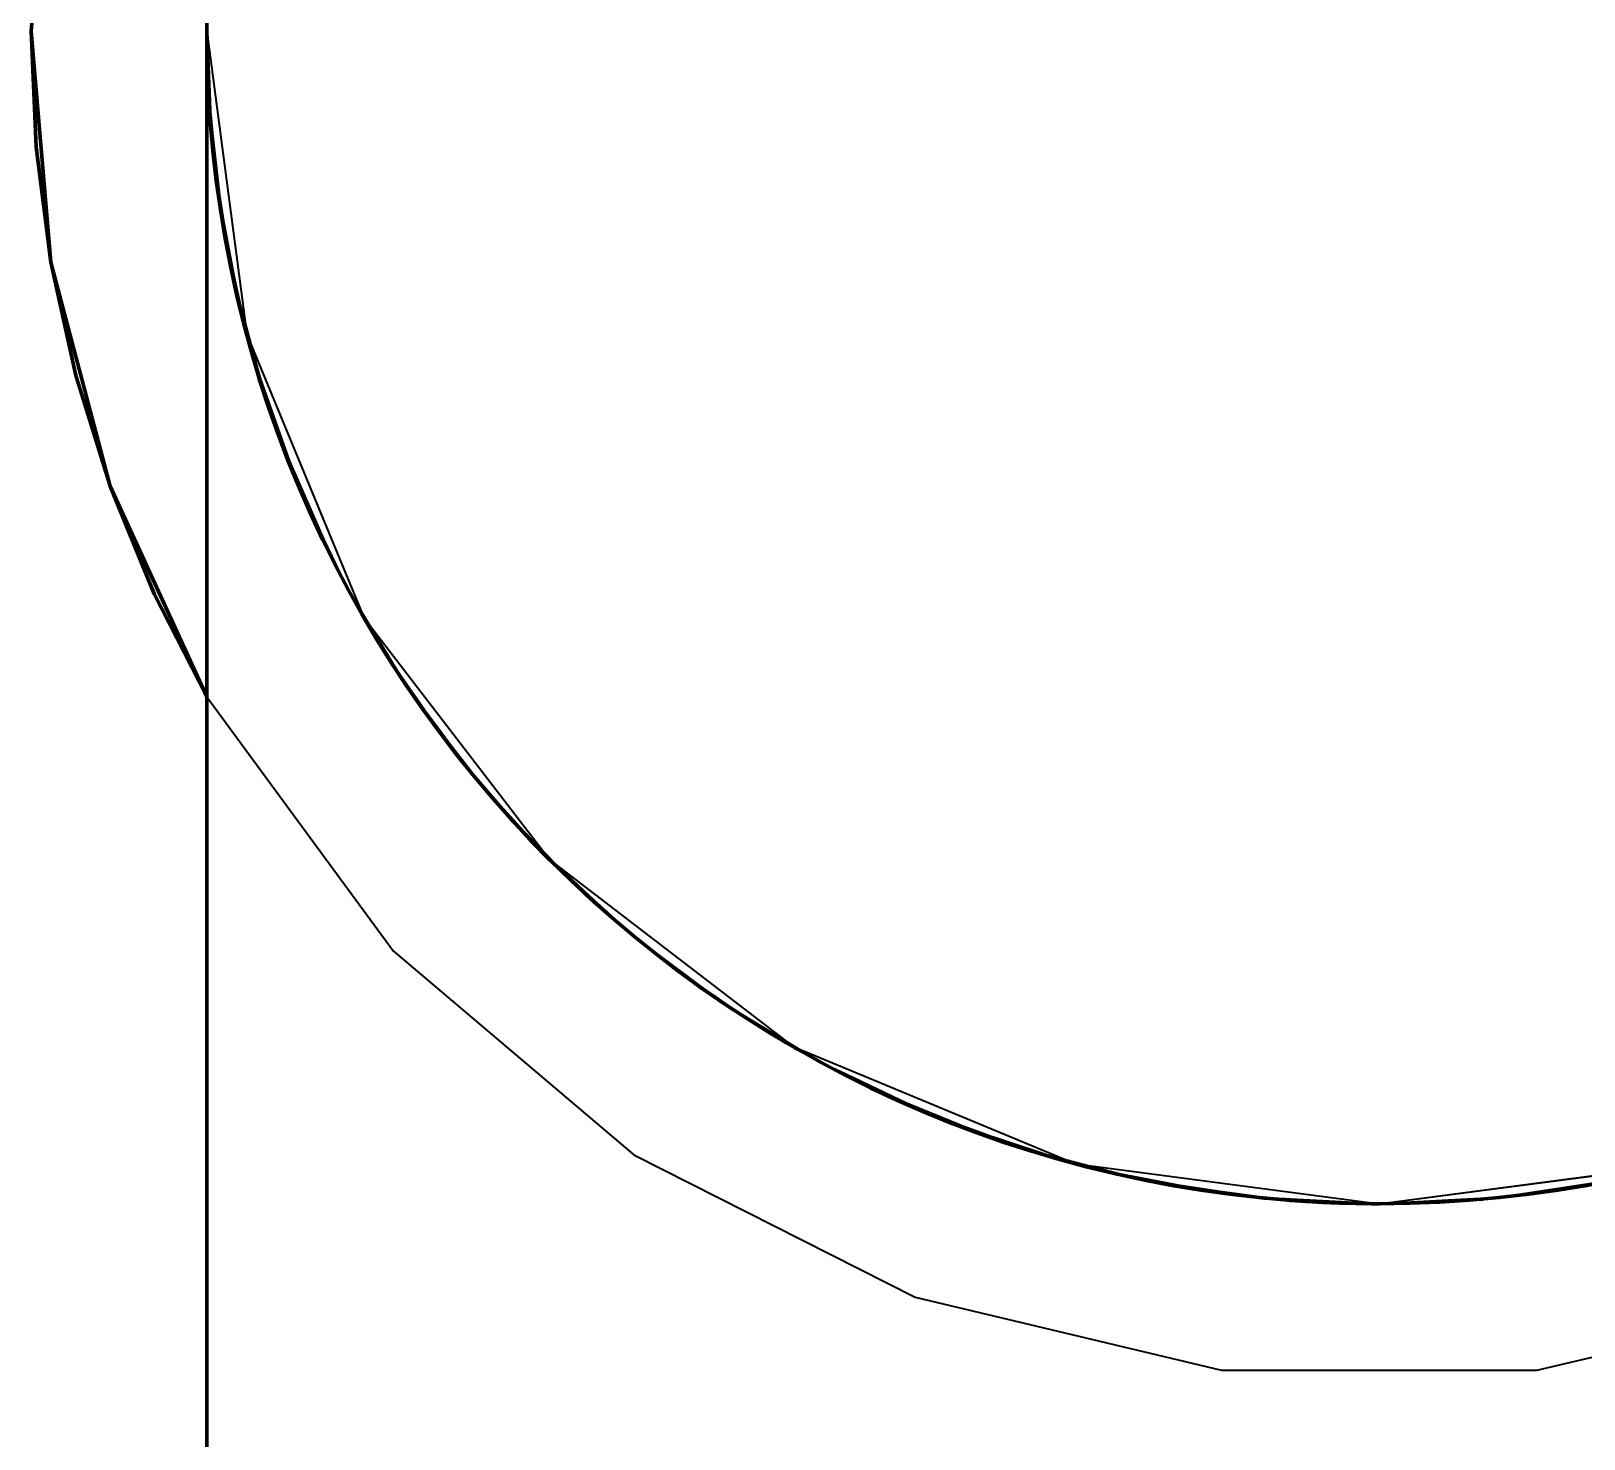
# Model space of a CAD drawing. Header units: millimetres. Extents: x 0 to 2382, y 0 to 420.
# Drawn here: x 124.47 to 124.7349, y 109.7599 to 110 of the extents above; entities that cross this region are included whole.
import ezdxf

# ---------------------------------------------------------------- set-up
doc = ezdxf.new("R2010")
doc.units = ezdxf.units.MM
doc.linetypes.add('IRAM-E-TRAZOS', pattern=[5, 4, -1])
doc.layers.add('01-VISIBLE', color=7, linetype='CONTINUOUS', lineweight=70)
doc.layers.add('02-OCULTA', color=4, linetype='IRAM-E-TRAZOS', lineweight=35)

msp = doc.modelspace()

# ---------------------------------------------------------------- linework, layer by layer
at = {"layer": '01-VISIBLE'}
for points in [[(124.5, 110.48), (124.5, 110.42947), (124.5, 110.37895), (124.5, 110.32842), (124.5, 110.27789), (124.5, 110.22737), (124.5, 110.17684), (124.5, 110.12632), (124.5, 110.07579), (124.5, 110.02526), (124.5, 109.97474), (124.5, 109.92421), (124.5, 109.87368), (124.5, 109.82316), (124.5, 109.77263), (124.5, 109.72211), (124.5, 109.67158), (124.5, 109.62105), (124.5, 109.57053), (124.5, 109.52)], [(124.5, 110.11358), (124.4835, 110.07764), (124.4734, 110.0394), (124.47, 110), (124.4734, 109.9606), (124.4835, 109.92236), (124.5, 109.88642)], [(124.47, 110), (124.47085, 109.98023), (124.4734, 109.9606), (124.47763, 109.94126), (124.4835, 109.92236), (124.49098, 109.90404), (124.5, 109.88642)], [(124.52, 109.91282), (124.51396, 109.92658), (124.50897, 109.94076), (124.50506, 109.95528), (124.50226, 109.97004), (124.50056, 109.98498), (124.5, 110)], [(124.51374, 109.92716), (124.50957, 109.93886), (124.50614, 109.95081), (124.50346, 109.96294), (124.50154, 109.97521), (124.50039, 109.98758), (124.5, 110)], [(124.5, 110), (124.5, 109.94667), (124.5, 109.89333), (124.5, 109.84), (124.5, 109.78667), (124.5, 109.73333), (124.5, 109.68), (124.5, 109.62667), (124.5, 109.57333), (124.5, 109.52)], [(124.51385, 109.92687), (124.51385, 109.92687), (124.51385, 109.92687), (124.51385, 109.92687), (124.51385, 109.92687), (124.51385, 109.92687), (124.51385, 109.92687)], [(124.52206, 109.9087), (124.52206, 109.9087), (124.52206, 109.9087), (124.52206, 109.9087), (124.52206, 109.9087), (124.52206, 109.9087), (124.52206, 109.9087)], [(124.52218, 109.90847), (124.52218, 109.90847), (124.52218, 109.90847), (124.52218, 109.90847), (124.52218, 109.90847), (124.52218, 109.90847), (124.52218, 109.90847)], [(124.52229, 109.90823), (124.52229, 109.90823), (124.52229, 109.90823), (124.52229, 109.90823), (124.52229, 109.90823), (124.52229, 109.90823), (124.52229, 109.90823)], [(124.52709, 109.89949), (124.52708, 109.89951), (124.52707, 109.89952), (124.52706, 109.89954), (124.52705, 109.89956), (124.52704, 109.89957), (124.52703, 109.89959)], [(124.52712, 109.89943), (124.52712, 109.89943), (124.52712, 109.89943), (124.52712, 109.89943), (124.52712, 109.89943), (124.52712, 109.89943), (124.52712, 109.89943)], [(124.5671, 109.85055), (124.5594, 109.85777), (124.55209, 109.86538), (124.54519, 109.87337), (124.53873, 109.88172), (124.53271, 109.89039), (124.52716, 109.89937)], [(124.5448, 109.87385), (124.5448, 109.87385), (124.5448, 109.87385), (124.5448, 109.87385), (124.5448, 109.87385), (124.5448, 109.87385), (124.5448, 109.87385)], [(124.54491, 109.87372), (124.54491, 109.87372), (124.54491, 109.87372), (124.54491, 109.87372), (124.54491, 109.87372), (124.54491, 109.87372), (124.54491, 109.87372)], [(124.54501, 109.87359), (124.54501, 109.87359), (124.54501, 109.87359), (124.54501, 109.87359), (124.54501, 109.87359), (124.54501, 109.87359), (124.54501, 109.87359)], [(124.55904, 109.85812), (124.55904, 109.85812), (124.55904, 109.85812), (124.55904, 109.85812), (124.55904, 109.85812), (124.55904, 109.85812), (124.55904, 109.85812)], [(124.55913, 109.85803), (124.55913, 109.85803), (124.55913, 109.85803), (124.55913, 109.85803), (124.55913, 109.85803), (124.55913, 109.85803), (124.55913, 109.85803)], [(124.56712, 109.85052), (124.56712, 109.85052), (124.56712, 109.85052), (124.56712, 109.85052), (124.56712, 109.85052), (124.56712, 109.85052), (124.56712, 109.85052)], [(124.57577, 109.84326), (124.57577, 109.84326), (124.57577, 109.84326), (124.57577, 109.84326), (124.57577, 109.84326), (124.57577, 109.84326), (124.57577, 109.84326)], [(124.57594, 109.84313), (124.57594, 109.84313), (124.57594, 109.84313), (124.57594, 109.84313), (124.57594, 109.84313), (124.57594, 109.84313), (124.57594, 109.84313)], [(124.57611, 109.84299), (124.57611, 109.84299), (124.57611, 109.84299), (124.57611, 109.84299), (124.57611, 109.84299), (124.57611, 109.84299), (124.57611, 109.84299)], [(124.57628, 109.84286), (124.57628, 109.84286), (124.57628, 109.84286), (124.57628, 109.84286), (124.57628, 109.84286), (124.57628, 109.84286), (124.57628, 109.84286)], [(124.57645, 109.84272), (124.57645, 109.84272), (124.57645, 109.84272), (124.57645, 109.84272), (124.57645, 109.84272), (124.57645, 109.84272), (124.57645, 109.84272)], [(124.57663, 109.84259), (124.57663, 109.84259), (124.57663, 109.84259), (124.57663, 109.84259), (124.57662, 109.84259), (124.57662, 109.84259), (124.57662, 109.84259)], [(124.5768, 109.84245), (124.5768, 109.84245), (124.5768, 109.84245), (124.5768, 109.84245), (124.5768, 109.84245), (124.5768, 109.84245), (124.5768, 109.84245)], [(124.57697, 109.84232), (124.57697, 109.84232), (124.57697, 109.84232), (124.57697, 109.84232), (124.57697, 109.84232), (124.57697, 109.84232), (124.57697, 109.84232)], [(124.57714, 109.84219), (124.57714, 109.84219), (124.57714, 109.84219), (124.57714, 109.84219), (124.57714, 109.84219), (124.57714, 109.84219), (124.57714, 109.84219)], [(124.57731, 109.84205), (124.57731, 109.84205), (124.57731, 109.84205), (124.57731, 109.84205), (124.57731, 109.84205), (124.57731, 109.84205), (124.57731, 109.84205)], [(124.57748, 109.84192), (124.57748, 109.84192), (124.57748, 109.84192), (124.57748, 109.84192), (124.57748, 109.84192), (124.57748, 109.84192), (124.57748, 109.84192)], [(124.57761, 109.84182), (124.57761, 109.84182), (124.57761, 109.84182), (124.57761, 109.84182), (124.57761, 109.84182), (124.57761, 109.84182), (124.57761, 109.84182)], [(124.57774, 109.84172), (124.57774, 109.84172), (124.57774, 109.84172), (124.57774, 109.84172), (124.57774, 109.84172), (124.57774, 109.84172), (124.57774, 109.84172)], [(124.57787, 109.84162), (124.57787, 109.84162), (124.57787, 109.84162), (124.57787, 109.84162), (124.57787, 109.84162), (124.57787, 109.84162), (124.57787, 109.84162)], [(124.578, 109.84152), (124.578, 109.84152), (124.578, 109.84152), (124.578, 109.84152), (124.578, 109.84152), (124.578, 109.84152), (124.578, 109.84152)], [(124.57812, 109.84142), (124.57812, 109.84142), (124.57812, 109.84142), (124.57812, 109.84142), (124.57812, 109.84142), (124.57812, 109.84142), (124.57812, 109.84143)], [(124.57825, 109.84133), (124.57825, 109.84133), (124.57825, 109.84133), (124.57825, 109.84133), (124.57825, 109.84133), (124.57825, 109.84133), (124.57825, 109.84133)], [(124.57838, 109.84123), (124.57838, 109.84123), (124.57838, 109.84123), (124.57838, 109.84123), (124.57838, 109.84123), (124.57838, 109.84123), (124.57838, 109.84123)], [(124.57851, 109.84113), (124.57851, 109.84113), (124.57851, 109.84113), (124.57851, 109.84113), (124.57851, 109.84113), (124.57851, 109.84113), (124.57851, 109.84113)], [(124.57861, 109.84105), (124.57861, 109.84105), (124.57861, 109.84105), (124.57861, 109.84105), (124.57861, 109.84105), (124.57861, 109.84105), (124.57861, 109.84105)], [(124.57871, 109.84098), (124.57871, 109.84098), (124.57871, 109.84098), (124.57871, 109.84098), (124.57871, 109.84098), (124.57871, 109.84098), (124.57871, 109.84098)], [(124.57881, 109.8409), (124.57881, 109.8409), (124.57881, 109.8409), (124.57881, 109.8409), (124.57881, 109.8409), (124.57881, 109.8409), (124.57881, 109.8409)], [(124.57891, 109.84082), (124.57891, 109.84082), (124.57891, 109.84082), (124.57891, 109.84082), (124.57891, 109.84082), (124.57891, 109.84082), (124.57891, 109.84082)], [(124.57901, 109.84075), (124.57901, 109.84075), (124.57901, 109.84075), (124.57901, 109.84075), (124.57901, 109.84075), (124.57901, 109.84075), (124.57901, 109.84075)], [(124.57911, 109.84067), (124.57911, 109.84067), (124.57911, 109.84067), (124.57911, 109.84067), (124.57911, 109.84067), (124.57911, 109.84067), (124.57911, 109.84067)], [(124.58045, 109.83966), (124.58024, 109.83982), (124.58004, 109.83997), (124.57983, 109.84013), (124.57962, 109.84028), (124.57942, 109.84044), (124.57921, 109.84059)], [(124.58992, 109.83302), (124.58833, 109.83408), (124.58675, 109.83516), (124.58518, 109.83625), (124.58362, 109.83735), (124.58207, 109.83847), (124.58053, 109.8396)], [(124.59804, 109.82794), (124.59804, 109.82794), (124.59804, 109.82794), (124.59804, 109.82794), (124.59803, 109.82794), (124.59803, 109.82794), (124.59803, 109.82794)], [(124.59823, 109.82783), (124.59823, 109.82783), (124.59823, 109.82783), (124.59823, 109.82783), (124.59823, 109.82783), (124.59823, 109.82783), (124.59823, 109.82783)], [(124.5987, 109.82755), (124.59865, 109.82758), (124.59861, 109.82761), (124.59856, 109.82764), (124.59851, 109.82766), (124.59847, 109.82769), (124.59842, 109.82772)], [(124.5988, 109.82749), (124.59879, 109.8275), (124.59877, 109.82751), (124.59875, 109.82752), (124.59874, 109.82753), (124.59872, 109.82754), (124.5987, 109.82755)], [(124.599, 109.82738), (124.599, 109.82738), (124.599, 109.82738), (124.599, 109.82738), (124.599, 109.82738), (124.599, 109.82738), (124.599, 109.82738)], [(124.59919, 109.82727), (124.59919, 109.82727), (124.59919, 109.82727), (124.59919, 109.82727), (124.59919, 109.82727), (124.59919, 109.82727), (124.59919, 109.82727)], [(124.59938, 109.82715), (124.59938, 109.82715), (124.59938, 109.82715), (124.59938, 109.82715), (124.59938, 109.82715), (124.59938, 109.82715), (124.59938, 109.82715)], [(124.59957, 109.82704), (124.59957, 109.82704), (124.59957, 109.82704), (124.59957, 109.82704), (124.59957, 109.82704), (124.59957, 109.82704), (124.59957, 109.82704)], [(124.59977, 109.82693), (124.59977, 109.82693), (124.59977, 109.82693), (124.59977, 109.82693), (124.59977, 109.82693), (124.59977, 109.82693), (124.59977, 109.82693)], [(124.59996, 109.82682), (124.59996, 109.82682), (124.59996, 109.82682), (124.59996, 109.82682), (124.59996, 109.82682), (124.59996, 109.82682), (124.59996, 109.82682)], [(124.60015, 109.82671), (124.60015, 109.82671), (124.60015, 109.82671), (124.60015, 109.82671), (124.60015, 109.82671), (124.60015, 109.82671), (124.60015, 109.82671)], [(124.60065, 109.82642), (124.6006, 109.82645), (124.60055, 109.82648), (124.6005, 109.82651), (124.60045, 109.82654), (124.6004, 109.82657), (124.60035, 109.82659)], [(124.60074, 109.82637), (124.60072, 109.82638), (124.60071, 109.82639), (124.6007, 109.82639), (124.60068, 109.8264), (124.60067, 109.82641), (124.60065, 109.82642)], [(124.60093, 109.82626), (124.60093, 109.82626), (124.60093, 109.82626), (124.60093, 109.82626), (124.60093, 109.82626), (124.60093, 109.82626), (124.60093, 109.82626)], [(124.6013, 109.82605), (124.60127, 109.82607), (124.60124, 109.82608), (124.60121, 109.8261), (124.60118, 109.82612), (124.60116, 109.82613), (124.60113, 109.82615)], [(124.6803, 109.80097), (124.66774, 109.80262), (124.65531, 109.80506), (124.64306, 109.80828), (124.63104, 109.81227), (124.61929, 109.81701), (124.60787, 109.82248)], [(124.61133, 109.82073), (124.6113, 109.82074), (124.61128, 109.82076), (124.61125, 109.82077), (124.61123, 109.82078), (124.6112, 109.82079), (124.61117, 109.82081)], [(124.61139, 109.8207), (124.61138, 109.8207), (124.61138, 109.82071), (124.61137, 109.82071), (124.61136, 109.82072), (124.61135, 109.82072), (124.61135, 109.82072)], [(124.62244, 109.81565), (124.62196, 109.81585), (124.62148, 109.81606), (124.621, 109.81626), (124.62052, 109.81647), (124.62005, 109.81668), (124.61957, 109.81689)], [(124.63331, 109.81145), (124.63331, 109.81145), (124.63331, 109.81145), (124.63331, 109.81145), (124.63331, 109.81145), (124.63331, 109.81145), (124.63331, 109.81145)], [(124.63339, 109.81142), (124.63339, 109.81142), (124.63339, 109.81142), (124.63339, 109.81142), (124.63339, 109.81142), (124.63339, 109.81142), (124.63339, 109.81142)], [(124.63522, 109.81078), (124.63492, 109.81089), (124.63462, 109.81099), (124.63431, 109.81109), (124.63401, 109.8112), (124.63371, 109.81131), (124.63341, 109.81141)], [(124.65005, 109.80634), (124.65005, 109.80634), (124.65005, 109.80634), (124.65005, 109.80634), (124.65005, 109.80634), (124.65005, 109.80634), (124.65005, 109.80634)], [(124.65344, 109.80549), (124.65289, 109.80563), (124.65234, 109.80576), (124.65179, 109.8059), (124.65124, 109.80604), (124.65069, 109.80617), (124.65014, 109.80632)], [(124.65347, 109.80549), (124.65347, 109.80549), (124.65346, 109.80549), (124.65346, 109.80549), (124.65345, 109.80549), (124.65345, 109.80549), (124.65344, 109.80549)], [(124.65529, 109.80506), (124.65499, 109.80513), (124.65469, 109.8052), (124.65439, 109.80527), (124.65409, 109.80534), (124.65379, 109.80541), (124.65349, 109.80548)], [(124.6639, 109.80328), (124.66389, 109.80329), (124.66388, 109.80329), (124.66387, 109.80329), (124.66386, 109.80329), (124.66385, 109.80329), (124.66384, 109.8033)], [(124.66393, 109.80328), (124.66393, 109.80328), (124.66393, 109.80328), (124.66393, 109.80328), (124.66393, 109.80328), (124.66393, 109.80328), (124.66393, 109.80328)], [(124.66402, 109.80326), (124.66402, 109.80326), (124.66402, 109.80326), (124.66402, 109.80326), (124.66402, 109.80326), (124.66402, 109.80326), (124.66402, 109.80326)], [(124.73493, 109.80307), (124.73492, 109.80307), (124.73491, 109.80307), (124.73491, 109.80307), (124.7349, 109.80307), (124.73489, 109.80307), (124.73489, 109.80307)], [(124.68054, 109.80095), (124.68051, 109.80095), (124.68048, 109.80095), (124.68045, 109.80096), (124.68042, 109.80096), (124.68039, 109.80096), (124.68037, 109.80097)], [(124.68439, 109.80061), (124.68376, 109.80066), (124.68313, 109.80071), (124.6825, 109.80077), (124.68187, 109.80082), (124.68124, 109.80088), (124.68061, 109.80094)], [(124.68716, 109.80041), (124.68671, 109.80044), (124.68625, 109.80047), (124.68579, 109.80051), (124.68534, 109.80054), (124.68488, 109.80057), (124.68443, 109.80061)], [(124.68984, 109.80026), (124.68944, 109.80028), (124.68904, 109.8003), (124.68864, 109.80032), (124.68824, 109.80035), (124.68784, 109.80037), (124.68744, 109.80039)], [(124.68789, 109.80037), (124.68789, 109.80037), (124.68788, 109.80037), (124.68788, 109.80037), (124.68787, 109.80037), (124.68786, 109.80037), (124.68786, 109.80037)], [(124.68793, 109.80036), (124.68793, 109.80036), (124.68792, 109.80037), (124.68792, 109.80037), (124.68791, 109.80037), (124.6879, 109.80037), (124.6879, 109.80037)], [(124.68807, 109.80036), (124.68807, 109.80036), (124.68807, 109.80036), (124.68807, 109.80036), (124.68807, 109.80036), (124.68807, 109.80036), (124.68807, 109.80036)], [(124.6882, 109.80035), (124.6882, 109.80035), (124.6882, 109.80035), (124.6882, 109.80035), (124.6882, 109.80035), (124.6882, 109.80035), (124.6882, 109.80035)], [(124.68833, 109.80034), (124.68833, 109.80034), (124.68833, 109.80034), (124.68833, 109.80034), (124.68833, 109.80034), (124.68833, 109.80034), (124.68833, 109.80034)], [(124.68847, 109.80033), (124.68847, 109.80033), (124.68847, 109.80033), (124.68847, 109.80033), (124.68847, 109.80033), (124.68847, 109.80033), (124.68847, 109.80033)], [(124.6886, 109.80033), (124.6886, 109.80033), (124.6886, 109.80033), (124.6886, 109.80033), (124.6886, 109.80033), (124.6886, 109.80033), (124.6886, 109.80033)], [(124.69073, 109.80021), (124.6904, 109.80023), (124.69006, 109.80025), (124.68973, 109.80026), (124.6894, 109.80028), (124.68907, 109.8003), (124.68873, 109.80032)], [(124.68988, 109.80026), (124.68988, 109.80026), (124.68988, 109.80026), (124.68987, 109.80026), (124.68987, 109.80026), (124.68986, 109.80026), (124.68986, 109.80026)], [(124.69003, 109.80025), (124.69003, 109.80025), (124.69003, 109.80025), (124.69003, 109.80025), (124.69003, 109.80025), (124.69003, 109.80025), (124.69003, 109.80025)], [(124.69031, 109.80024), (124.69029, 109.80024), (124.69027, 109.80024), (124.69026, 109.80024), (124.69024, 109.80024), (124.69022, 109.80024), (124.69021, 109.80024)], [(124.69043, 109.80023), (124.69042, 109.80023), (124.69041, 109.80023), (124.6904, 109.80023), (124.6904, 109.80023), (124.69039, 109.80023), (124.69038, 109.80023)], [(124.69056, 109.80022), (124.69055, 109.80022), (124.69055, 109.80022), (124.69055, 109.80022), (124.69055, 109.80022), (124.69055, 109.80022), (124.69055, 109.80022)], [(124.69873, 109.8), (124.6974, 109.80002), (124.69606, 109.80004), (124.69473, 109.80007), (124.69339, 109.80011), (124.69206, 109.80016), (124.69073, 109.80022)], [(124.69074, 109.80021), (124.69074, 109.80021), (124.69074, 109.80021), (124.69074, 109.80021), (124.69074, 109.80021), (124.69074, 109.80021), (124.69074, 109.80021)], [(124.69088, 109.80021), (124.69088, 109.80021), (124.69088, 109.80021), (124.69088, 109.80021), (124.69088, 109.80021), (124.69088, 109.80021), (124.69088, 109.80021)], [(124.69101, 109.8002), (124.69101, 109.8002), (124.69101, 109.8002), (124.69101, 109.8002), (124.69101, 109.8002), (124.69101, 109.8002), (124.69101, 109.8002)], [(124.69115, 109.8002), (124.69115, 109.8002), (124.69115, 109.8002), (124.69115, 109.8002), (124.69115, 109.8002), (124.69115, 109.8002), (124.69115, 109.8002)], [(124.69141, 109.80018), (124.69141, 109.80018), (124.69141, 109.80018), (124.69141, 109.80018), (124.69141, 109.80018), (124.69141, 109.80018), (124.69141, 109.80018)], [(124.69155, 109.80018), (124.69155, 109.80018), (124.69155, 109.80018), (124.69155, 109.80018), (124.69155, 109.80018), (124.69155, 109.80018), (124.69155, 109.80018)], [(124.69191, 109.80016), (124.69187, 109.80017), (124.69183, 109.80017), (124.69179, 109.80017), (124.69176, 109.80017), (124.69172, 109.80017), (124.69168, 109.80017)], [(124.70007, 109.8), (124.69871, 109.8), (124.69735, 109.80002), (124.69599, 109.80004), (124.69463, 109.80007), (124.69327, 109.80011), (124.69191, 109.80016)], [(124.71719, 109.80074), (124.71718, 109.80074), (124.71717, 109.80074), (124.71716, 109.80074), (124.71715, 109.80074), (124.71714, 109.80074), (124.71713, 109.80074)], [(124.71756, 109.80077), (124.7175, 109.80077), (124.71744, 109.80076), (124.71738, 109.80076), (124.71732, 109.80075), (124.71726, 109.80075), (124.7172, 109.80074)], [(124.7176, 109.80078), (124.71759, 109.80078), (124.71759, 109.80077), (124.71758, 109.80077), (124.71757, 109.80077), (124.71757, 109.80077), (124.71756, 109.80077)], [(124.71769, 109.80078), (124.71769, 109.80078), (124.71769, 109.80078), (124.71769, 109.80078), (124.71769, 109.80078), (124.71769, 109.80078), (124.71769, 109.80078)], [(124.72524, 109.8016), (124.72523, 109.8016), (124.72521, 109.8016), (124.7252, 109.80159), (124.72518, 109.80159), (124.72516, 109.80159), (124.72515, 109.80159)], [(124.69886, 109.8), (124.69885, 109.8), (124.69883, 109.8), (124.69882, 109.8), (124.69881, 109.8), (124.6988, 109.8), (124.69879, 109.8)], [(124.69888, 109.8), (124.69888, 109.8), (124.69888, 109.8), (124.69888, 109.8), (124.69888, 109.8), (124.69887, 109.8), (124.69887, 109.8)], [(124.69898, 109.8), (124.69898, 109.8), (124.69898, 109.8), (124.69897, 109.8), (124.69897, 109.8), (124.69896, 109.8), (124.69896, 109.8)], [(124.69911, 109.8), (124.6991, 109.8), (124.69909, 109.8), (124.69908, 109.8), (124.69907, 109.8), (124.69906, 109.8), (124.69905, 109.8)], [(124.69924, 109.8), (124.69924, 109.8), (124.69923, 109.8), (124.69923, 109.8), (124.69923, 109.8), (124.69922, 109.8), (124.69922, 109.8)]]:
    msp.add_lwpolyline(points, dxfattribs=at)
msp.add_circle((124.7, 110), 0.2, dxfattribs=at)
at = {"layer": '02-OCULTA'}
for points in [[(124.5, 110), (124.50681, 109.94824), (124.52679, 109.9), (124.55858, 109.85858), (124.6, 109.82679), (124.64824, 109.80681), (124.7, 109.8)], [(124.5, 110), (124.50681, 109.94824), (124.52679, 109.9), (124.55858, 109.85858), (124.6, 109.82679), (124.64824, 109.80681), (124.7, 109.8), (124.75176, 109.80681), (124.8, 109.82679), (124.84142, 109.85858), (124.87321, 109.9), (124.89319, 109.94824), (124.9, 110)], [(124.7, 109.8), (124.75176, 109.80681), (124.8, 109.82679), (124.84142, 109.85858), (124.87321, 109.9), (124.89319, 109.94824), (124.9, 110)], [(124.7, 109.8), (124.7511, 109.80664), (124.79881, 109.82611), (124.83996, 109.85713), (124.87182, 109.89764), (124.89227, 109.94494), (124.89996, 109.99589)], [(124.51385, 109.92687), (124.51383, 109.92691), (124.51381, 109.92696), (124.51379, 109.92701), (124.51377, 109.92706), (124.51376, 109.92711), (124.51374, 109.92716)], [(124.52206, 109.9087), (124.52056, 109.91167), (124.51912, 109.91466), (124.51773, 109.91768), (124.51638, 109.92072), (124.51509, 109.92378), (124.51385, 109.92687)], [(124.52703, 109.89959), (124.52579, 109.90176), (124.52458, 109.90394), (124.52339, 109.90614), (124.52223, 109.90835), (124.5211, 109.91058), (124.52, 109.91282)], [(124.52218, 109.90847), (124.52216, 109.9085), (124.52214, 109.90854), (124.52212, 109.90858), (124.5221, 109.90862), (124.52208, 109.90866), (124.52206, 109.9087)], [(124.52229, 109.90823), (124.52227, 109.90827), (124.52226, 109.90831), (124.52224, 109.90835), (124.52222, 109.90839), (124.5222, 109.90843), (124.52218, 109.90847)], [(124.5448, 109.87385), (124.54057, 109.87925), (124.53652, 109.88479), (124.53266, 109.89046), (124.529, 109.89627), (124.52555, 109.90219), (124.52229, 109.90823)], [(124.52712, 109.89943), (124.52712, 109.89944), (124.52711, 109.89945), (124.52711, 109.89946), (124.5271, 109.89947), (124.5271, 109.89948), (124.52709, 109.89949)], [(124.52716, 109.89937), (124.52715, 109.89938), (124.52715, 109.89939), (124.52714, 109.8994), (124.52714, 109.89941), (124.52713, 109.89942), (124.52712, 109.89943)], [(124.5, 109.88642), (124.53183, 109.84309), (124.57285, 109.80834), (124.62082, 109.78406), (124.67312, 109.77158), (124.72688, 109.77158), (124.77918, 109.78406), (124.82715, 109.80834), (124.86817, 109.84309), (124.9, 109.88642)], [(124.5, 109.88642), (124.53183, 109.84309), (124.57285, 109.80834), (124.62082, 109.78406), (124.67312, 109.77158), (124.72688, 109.77158), (124.77918, 109.78406), (124.82715, 109.80834), (124.86817, 109.84309), (124.9, 109.88642)], [(124.54491, 109.87372), (124.54489, 109.87374), (124.54487, 109.87376), (124.54486, 109.87379), (124.54484, 109.87381), (124.54482, 109.87383), (124.5448, 109.87385)], [(124.54501, 109.87359), (124.545, 109.87361), (124.54498, 109.87363), (124.54496, 109.87365), (124.54494, 109.87368), (124.54493, 109.8737), (124.54491, 109.87372)], [(124.55904, 109.85812), (124.55659, 109.8606), (124.55419, 109.86311), (124.55182, 109.86567), (124.54951, 109.86827), (124.54724, 109.87091), (124.54501, 109.87359)], [(124.55913, 109.85803), (124.55911, 109.85805), (124.5591, 109.85806), (124.55908, 109.85808), (124.55907, 109.85809), (124.55905, 109.85811), (124.55904, 109.85812)], [(124.60787, 109.82248), (124.59903, 109.82736), (124.59045, 109.83267), (124.58215, 109.83841), (124.57415, 109.84456), (124.56647, 109.85111), (124.55913, 109.85803)], [(124.56712, 109.85052), (124.56712, 109.85053), (124.56711, 109.85053), (124.56711, 109.85054), (124.5671, 109.85054), (124.5671, 109.85054), (124.5671, 109.85055)], [(124.57577, 109.84326), (124.5743, 109.84444), (124.57284, 109.84563), (124.57139, 109.84683), (124.56996, 109.84805), (124.56853, 109.84928), (124.56712, 109.85052)], [(124.57594, 109.84313), (124.57591, 109.84315), (124.57589, 109.84317), (124.57586, 109.84319), (124.57583, 109.84322), (124.5758, 109.84324), (124.57577, 109.84326)], [(124.57611, 109.84299), (124.57608, 109.84301), (124.57606, 109.84304), (124.57603, 109.84306), (124.576, 109.84308), (124.57597, 109.8431), (124.57594, 109.84313)], [(124.57628, 109.84286), (124.57625, 109.84288), (124.57623, 109.8429), (124.5762, 109.84292), (124.57617, 109.84295), (124.57614, 109.84297), (124.57611, 109.84299)], [(124.57645, 109.84272), (124.57643, 109.84274), (124.5764, 109.84277), (124.57637, 109.84279), (124.57634, 109.84281), (124.57631, 109.84283), (124.57628, 109.84286)], [(124.57662, 109.84259), (124.5766, 109.84261), (124.57657, 109.84263), (124.57654, 109.84265), (124.57651, 109.84268), (124.57648, 109.8427), (124.57645, 109.84272)], [(124.5768, 109.84245), (124.57677, 109.84248), (124.57674, 109.8425), (124.57671, 109.84252), (124.57668, 109.84254), (124.57665, 109.84257), (124.57663, 109.84259)], [(124.57697, 109.84232), (124.57694, 109.84234), (124.57691, 109.84236), (124.57688, 109.84239), (124.57685, 109.84241), (124.57683, 109.84243), (124.5768, 109.84245)], [(124.57714, 109.84219), (124.57711, 109.84221), (124.57708, 109.84223), (124.57705, 109.84225), (124.57703, 109.84227), (124.577, 109.8423), (124.57697, 109.84232)], [(124.57731, 109.84205), (124.57728, 109.84207), (124.57725, 109.8421), (124.57723, 109.84212), (124.5772, 109.84214), (124.57717, 109.84216), (124.57714, 109.84219)], [(124.57748, 109.84192), (124.57745, 109.84194), (124.57743, 109.84196), (124.5774, 109.84199), (124.57737, 109.84201), (124.57734, 109.84203), (124.57731, 109.84205)], [(124.57761, 109.84182), (124.57759, 109.84184), (124.57757, 109.84185), (124.57755, 109.84187), (124.57753, 109.84189), (124.57751, 109.8419), (124.57748, 109.84192)], [(124.57774, 109.84172), (124.57772, 109.84174), (124.5777, 109.84175), (124.57768, 109.84177), (124.57765, 109.84179), (124.57763, 109.8418), (124.57761, 109.84182)], [(124.57787, 109.84162), (124.57785, 109.84164), (124.57782, 109.84165), (124.5778, 109.84167), (124.57778, 109.84169), (124.57776, 109.8417), (124.57774, 109.84172)], [(124.578, 109.84152), (124.57797, 109.84154), (124.57795, 109.84156), (124.57793, 109.84157), (124.57791, 109.84159), (124.57789, 109.84161), (124.57787, 109.84162)], [(124.57812, 109.84143), (124.5781, 109.84144), (124.57808, 109.84146), (124.57806, 109.84147), (124.57804, 109.84149), (124.57802, 109.84151), (124.578, 109.84152)], [(124.57825, 109.84133), (124.57823, 109.84134), (124.57821, 109.84136), (124.57819, 109.84138), (124.57817, 109.84139), (124.57814, 109.84141), (124.57812, 109.84142)], [(124.57838, 109.84123), (124.57836, 109.84124), (124.57834, 109.84126), (124.57832, 109.84128), (124.57829, 109.84129), (124.57827, 109.84131), (124.57825, 109.84133)], [(124.57851, 109.84113), (124.57849, 109.84115), (124.57847, 109.84116), (124.57844, 109.84118), (124.57842, 109.8412), (124.5784, 109.84121), (124.57838, 109.84123)], [(124.57861, 109.84105), (124.57859, 109.84107), (124.57858, 109.84108), (124.57856, 109.84109), (124.57854, 109.8411), (124.57853, 109.84112), (124.57851, 109.84113)], [(124.57871, 109.84098), (124.57869, 109.84099), (124.57868, 109.841), (124.57866, 109.84101), (124.57864, 109.84103), (124.57863, 109.84104), (124.57861, 109.84105)], [(124.57881, 109.8409), (124.57879, 109.84091), (124.57878, 109.84093), (124.57876, 109.84094), (124.57874, 109.84095), (124.57873, 109.84096), (124.57871, 109.84098)], [(124.57891, 109.84082), (124.57889, 109.84084), (124.57888, 109.84085), (124.57886, 109.84086), (124.57884, 109.84087), (124.57883, 109.84089), (124.57881, 109.8409)], [(124.57901, 109.84075), (124.57899, 109.84076), (124.57898, 109.84077), (124.57896, 109.84078), (124.57894, 109.8408), (124.57893, 109.84081), (124.57891, 109.84082)], [(124.57911, 109.84067), (124.57909, 109.84068), (124.57908, 109.8407), (124.57906, 109.84071), (124.57904, 109.84072), (124.57903, 109.84073), (124.57901, 109.84075)], [(124.57921, 109.84059), (124.5792, 109.84061), (124.57918, 109.84062), (124.57916, 109.84063), (124.57915, 109.84064), (124.57913, 109.84066), (124.57911, 109.84067)], [(124.58053, 109.8396), (124.58052, 109.83961), (124.5805, 109.83962), (124.58049, 109.83963), (124.58048, 109.83964), (124.58046, 109.83965), (124.58045, 109.83966)], [(124.59803, 109.82794), (124.59666, 109.82876), (124.5953, 109.82959), (124.59395, 109.83043), (124.5926, 109.83129), (124.59125, 109.83215), (124.58992, 109.83302)], [(124.59823, 109.82783), (124.59819, 109.82785), (124.59816, 109.82787), (124.59813, 109.82789), (124.5981, 109.82791), (124.59807, 109.82793), (124.59804, 109.82794)], [(124.59842, 109.82772), (124.59839, 109.82774), (124.59835, 109.82776), (124.59832, 109.82777), (124.59829, 109.82779), (124.59826, 109.82781), (124.59823, 109.82783)], [(124.5987, 109.82755), (124.5987, 109.82755), (124.5987, 109.82755), (124.5987, 109.82755), (124.5987, 109.82755), (124.5987, 109.82755), (124.5987, 109.82755)], [(124.599, 109.82738), (124.59896, 109.8274), (124.59893, 109.82742), (124.5989, 109.82744), (124.59887, 109.82745), (124.59884, 109.82747), (124.5988, 109.82749)], [(124.59919, 109.82727), (124.59916, 109.82729), (124.59912, 109.8273), (124.59909, 109.82732), (124.59906, 109.82734), (124.59903, 109.82736), (124.599, 109.82738)], [(124.59938, 109.82715), (124.59935, 109.82717), (124.59932, 109.82719), (124.59928, 109.82721), (124.59925, 109.82723), (124.59922, 109.82725), (124.59919, 109.82727)], [(124.59957, 109.82704), (124.59954, 109.82706), (124.59951, 109.82708), (124.59948, 109.8271), (124.59945, 109.82712), (124.59941, 109.82713), (124.59938, 109.82715)], [(124.59977, 109.82693), (124.59974, 109.82695), (124.5997, 109.82697), (124.59967, 109.82699), (124.59964, 109.827), (124.59961, 109.82702), (124.59957, 109.82704)], [(124.59996, 109.82682), (124.59993, 109.82684), (124.5999, 109.82685), (124.59986, 109.82687), (124.59983, 109.82689), (124.5998, 109.82691), (124.59977, 109.82693)], [(124.60015, 109.82671), (124.60012, 109.82672), (124.60009, 109.82674), (124.60006, 109.82676), (124.60003, 109.82678), (124.59999, 109.8268), (124.59996, 109.82682)], [(124.60035, 109.82659), (124.60032, 109.82661), (124.60028, 109.82663), (124.60025, 109.82665), (124.60022, 109.82667), (124.60019, 109.82669), (124.60015, 109.82671)], [(124.60065, 109.82642), (124.60065, 109.82642), (124.60065, 109.82642), (124.60065, 109.82642), (124.60065, 109.82642), (124.60065, 109.82642), (124.60065, 109.82642)], [(124.60093, 109.82626), (124.6009, 109.82628), (124.60087, 109.8263), (124.60083, 109.82632), (124.6008, 109.82633), (124.60077, 109.82635), (124.60074, 109.82637)], [(124.60113, 109.82615), (124.60109, 109.82617), (124.60106, 109.82619), (124.60103, 109.8262), (124.601, 109.82622), (124.60096, 109.82624), (124.60093, 109.82626)], [(124.61117, 109.82081), (124.60951, 109.82164), (124.60785, 109.82249), (124.6062, 109.82336), (124.60456, 109.82424), (124.60293, 109.82514), (124.6013, 109.82605)], [(124.61135, 109.82072), (124.61134, 109.82072), (124.61134, 109.82072), (124.61134, 109.82073), (124.61134, 109.82073), (124.61133, 109.82073), (124.61133, 109.82073)], [(124.61957, 109.81689), (124.6182, 109.8175), (124.61682, 109.81812), (124.61546, 109.81875), (124.6141, 109.81939), (124.61274, 109.82004), (124.61139, 109.8207)], [(124.63331, 109.81145), (124.63148, 109.8121), (124.62966, 109.81278), (124.62784, 109.81347), (124.62604, 109.81418), (124.62423, 109.81491), (124.62244, 109.81565)], [(124.63339, 109.81142), (124.63337, 109.81142), (124.63336, 109.81143), (124.63335, 109.81143), (124.63334, 109.81144), (124.63332, 109.81144), (124.63331, 109.81145)], [(124.63341, 109.81141), (124.6334, 109.81141), (124.6334, 109.81141), (124.6334, 109.81142), (124.63339, 109.81142), (124.63339, 109.81142), (124.63339, 109.81142)], [(124.65005, 109.80634), (124.64756, 109.807), (124.64507, 109.80769), (124.64259, 109.80842), (124.64013, 109.80917), (124.63767, 109.80996), (124.63522, 109.81078)], [(124.75647, 109.80814), (124.75292, 109.80713), (124.74935, 109.80618), (124.74577, 109.80531), (124.74217, 109.8045), (124.73856, 109.80375), (124.73493, 109.80307)], [(124.65014, 109.80632), (124.65012, 109.80632), (124.65011, 109.80632), (124.65009, 109.80633), (124.65008, 109.80633), (124.65007, 109.80633), (124.65005, 109.80634)], [(124.65344, 109.80549), (124.65344, 109.80549), (124.65344, 109.80549), (124.65344, 109.80549), (124.65344, 109.80549), (124.65344, 109.80549), (124.65344, 109.80549)], [(124.65349, 109.80548), (124.65349, 109.80548), (124.65349, 109.80548), (124.65348, 109.80548), (124.65348, 109.80549), (124.65348, 109.80549), (124.65347, 109.80549)], [(124.66384, 109.8033), (124.66241, 109.80356), (124.66098, 109.80384), (124.65955, 109.80413), (124.65813, 109.80443), (124.65671, 109.80474), (124.65529, 109.80506)], [(124.66393, 109.80328), (124.66393, 109.80328), (124.66392, 109.80328), (124.66392, 109.80328), (124.66391, 109.80328), (124.66391, 109.80328), (124.6639, 109.80328)], [(124.66402, 109.80326), (124.664, 109.80327), (124.66399, 109.80327), (124.66397, 109.80327), (124.66396, 109.80327), (124.66395, 109.80328), (124.66393, 109.80328)], [(124.68786, 109.80037), (124.68386, 109.80065), (124.67987, 109.80102), (124.67589, 109.80146), (124.67192, 109.80198), (124.66796, 109.80258), (124.66402, 109.80326)], [(124.73489, 109.80307), (124.73329, 109.80279), (124.73168, 109.80253), (124.73007, 109.80227), (124.72847, 109.80204), (124.72686, 109.80181), (124.72524, 109.8016)], [(124.68037, 109.80097), (124.68035, 109.80097), (124.68034, 109.80097), (124.68033, 109.80097), (124.68032, 109.80097), (124.68031, 109.80097), (124.6803, 109.80097)], [(124.68061, 109.80094), (124.6806, 109.80094), (124.68059, 109.80094), (124.68058, 109.80095), (124.68057, 109.80095), (124.68055, 109.80095), (124.68054, 109.80095)], [(124.68443, 109.80061), (124.68442, 109.80061), (124.68441, 109.80061), (124.68441, 109.80061), (124.6844, 109.80061), (124.6844, 109.80061), (124.68439, 109.80061)], [(124.68744, 109.80039), (124.68739, 109.8004), (124.68735, 109.8004), (124.6873, 109.8004), (124.68726, 109.80041), (124.68721, 109.80041), (124.68716, 109.80041)], [(124.6879, 109.80037), (124.6879, 109.80037), (124.6879, 109.80037), (124.6879, 109.80037), (124.68789, 109.80037), (124.68789, 109.80037), (124.68789, 109.80037)], [(124.68807, 109.80036), (124.68804, 109.80036), (124.68802, 109.80036), (124.688, 109.80036), (124.68798, 109.80036), (124.68796, 109.80036), (124.68793, 109.80036)], [(124.6882, 109.80035), (124.68818, 109.80035), (124.68816, 109.80035), (124.68813, 109.80035), (124.68811, 109.80035), (124.68809, 109.80035), (124.68807, 109.80036)], [(124.68833, 109.80034), (124.68831, 109.80034), (124.68829, 109.80034), (124.68827, 109.80034), (124.68825, 109.80035), (124.68822, 109.80035), (124.6882, 109.80035)], [(124.68847, 109.80033), (124.68845, 109.80033), (124.68842, 109.80034), (124.6884, 109.80034), (124.68838, 109.80034), (124.68836, 109.80034), (124.68833, 109.80034)], [(124.6886, 109.80033), (124.68858, 109.80033), (124.68856, 109.80033), (124.68853, 109.80033), (124.68851, 109.80033), (124.68849, 109.80033), (124.68847, 109.80033)], [(124.68873, 109.80032), (124.68871, 109.80032), (124.68869, 109.80032), (124.68867, 109.80032), (124.68865, 109.80032), (124.68862, 109.80032), (124.6886, 109.80033)], [(124.68986, 109.80026), (124.68986, 109.80026), (124.68985, 109.80026), (124.68985, 109.80026), (124.68985, 109.80026), (124.68984, 109.80026), (124.68984, 109.80026)], [(124.69003, 109.80025), (124.69001, 109.80025), (124.68998, 109.80025), (124.68996, 109.80025), (124.68993, 109.80025), (124.68991, 109.80025), (124.68988, 109.80026)], [(124.69021, 109.80024), (124.69018, 109.80024), (124.69015, 109.80024), (124.69012, 109.80024), (124.69009, 109.80025), (124.69006, 109.80025), (124.69003, 109.80025)], [(124.69038, 109.80023), (124.69037, 109.80023), (124.69035, 109.80023), (124.69034, 109.80023), (124.69033, 109.80023), (124.69032, 109.80023), (124.69031, 109.80024)], [(124.69055, 109.80022), (124.69053, 109.80022), (124.69051, 109.80023), (124.69049, 109.80023), (124.69047, 109.80023), (124.69045, 109.80023), (124.69043, 109.80023)], [(124.69073, 109.80022), (124.6907, 109.80022), (124.69067, 109.80022), (124.69064, 109.80022), (124.69061, 109.80022), (124.69058, 109.80022), (124.69056, 109.80022)], [(124.69074, 109.80021), (124.69074, 109.80021), (124.69074, 109.80021), (124.69073, 109.80021), (124.69073, 109.80021), (124.69073, 109.80021), (124.69073, 109.80021)], [(124.69088, 109.80021), (124.69086, 109.80021), (124.69083, 109.80021), (124.69081, 109.80021), (124.69079, 109.80021), (124.69077, 109.80021), (124.69074, 109.80021)], [(124.69101, 109.8002), (124.69099, 109.8002), (124.69097, 109.8002), (124.69094, 109.80021), (124.69092, 109.80021), (124.6909, 109.80021), (124.69088, 109.80021)], [(124.69115, 109.8002), (124.69112, 109.8002), (124.6911, 109.8002), (124.69108, 109.8002), (124.69106, 109.8002), (124.69103, 109.8002), (124.69101, 109.8002)], [(124.69141, 109.80018), (124.69137, 109.80019), (124.69132, 109.80019), (124.69128, 109.80019), (124.69124, 109.80019), (124.69119, 109.80019), (124.69115, 109.8002)], [(124.69155, 109.80018), (124.69153, 109.80018), (124.6915, 109.80018), (124.69148, 109.80018), (124.69146, 109.80018), (124.69144, 109.80018), (124.69141, 109.80018)], [(124.69168, 109.80017), (124.69166, 109.80017), (124.69164, 109.80017), (124.69162, 109.80018), (124.69159, 109.80018), (124.69157, 109.80018), (124.69155, 109.80018)], [(124.69191, 109.80016), (124.69191, 109.80016), (124.69191, 109.80016), (124.69191, 109.80016), (124.69191, 109.80016), (124.69191, 109.80016), (124.69191, 109.80016)], [(124.71713, 109.80074), (124.71429, 109.80051), (124.71145, 109.80033), (124.70861, 109.80019), (124.70576, 109.80008), (124.70291, 109.80002), (124.70007, 109.8)], [(124.7172, 109.80074), (124.7172, 109.80074), (124.7172, 109.80074), (124.7172, 109.80074), (124.7172, 109.80074), (124.71719, 109.80074), (124.71719, 109.80074)], [(124.71756, 109.80077), (124.71756, 109.80077), (124.71756, 109.80077), (124.71756, 109.80077), (124.71756, 109.80077), (124.71756, 109.80077), (124.71756, 109.80077)], [(124.71769, 109.80078), (124.71767, 109.80078), (124.71766, 109.80078), (124.71765, 109.80078), (124.71763, 109.80078), (124.71762, 109.80078), (124.7176, 109.80078)], [(124.72515, 109.80159), (124.7239, 109.80143), (124.72266, 109.80129), (124.72142, 109.80115), (124.72018, 109.80102), (124.71893, 109.8009), (124.71769, 109.80078)], [(124.69879, 109.8), (124.69878, 109.8), (124.69877, 109.8), (124.69876, 109.8), (124.69875, 109.8), (124.69874, 109.8), (124.69873, 109.8)], [(124.69887, 109.8), (124.69887, 109.8), (124.69887, 109.8), (124.69887, 109.8), (124.69886, 109.8), (124.69886, 109.8), (124.69886, 109.8)], [(124.69896, 109.8), (124.69895, 109.8), (124.69893, 109.8), (124.69892, 109.8), (124.69891, 109.8), (124.6989, 109.8), (124.69888, 109.8)], [(124.69905, 109.8), (124.69904, 109.8), (124.69903, 109.8), (124.69902, 109.8), (124.69901, 109.8), (124.699, 109.8), (124.69898, 109.8)], [(124.69922, 109.8), (124.6992, 109.8), (124.69918, 109.8), (124.69917, 109.8), (124.69915, 109.8), (124.69913, 109.8), (124.69911, 109.8)], [(124.7, 109.8), (124.69987, 109.8), (124.69975, 109.8), (124.69962, 109.8), (124.69949, 109.8), (124.69937, 109.8), (124.69924, 109.8)]]:
    msp.add_lwpolyline(points, dxfattribs=at)
msp.add_circle((124.7, 110), 0.2, dxfattribs=at)

doc.saveas('drawing.dxf')
